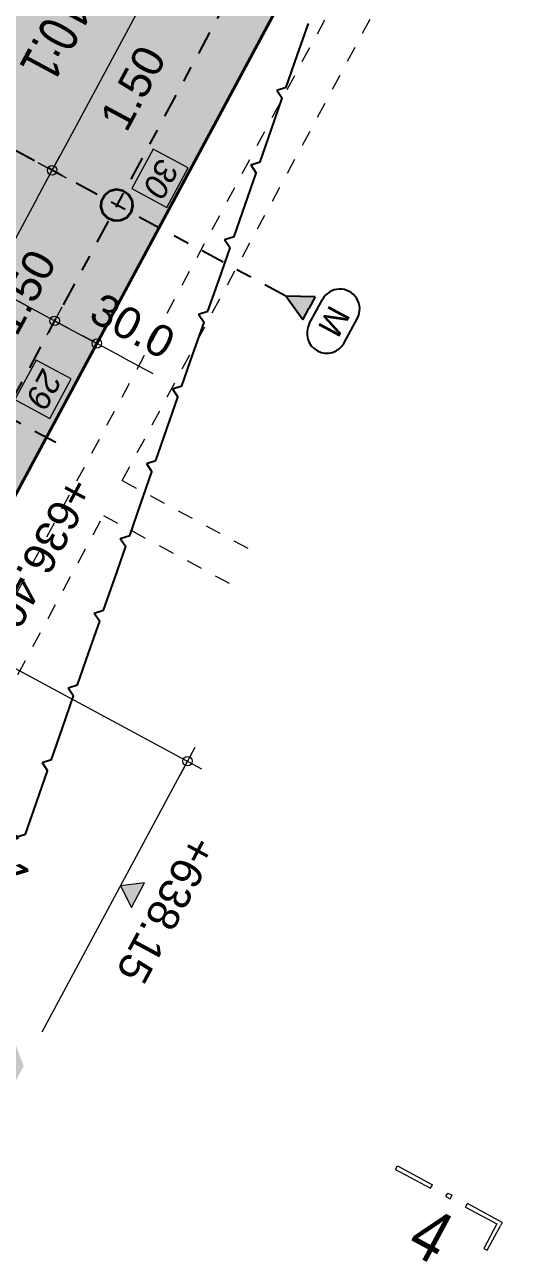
# Model space of a CAD drawing. Header units: metres. Extents: x 2711799 to 2711985, y 1236908 to 1237087.
# Drawn here: x 2711833.72 to 2711836.77, y 1236948.74 to 1236956.47 of the extents above; entities that cross this region are included whole.
import ezdxf

# ---------------------------------------------------------------- set-up
doc = ezdxf.new("R2010")
doc.units = ezdxf.units.M
doc.header["$PDMODE"] = 2
doc.header["$PDSIZE"] = -2
for name, pattern in [('ALL_S17', [0.0005, 0, -0.0005]), ('AUSGEZOGEN', [0]), ('PUNKT2_S9', [0.35, 0.15, -0.1, 0, -0.1])]:
    doc.linetypes.add(name, pattern=pattern)
for name, color, linetype, lineweight in [('XR$10$Bauteilachse', 7, 'PUNKT2_S9', 25), ('XR$10$Beton Ansicht', 7, 'AUSGEZOGEN', 35), ('XR$10$Betonierfugen', 7, 'AUSGEZOGEN', 25), ('XR$10$Fuellflaeche', 7, 'AUSGEZOGEN', 25), ('XR$10$STANDARD_1', 7, 'AUSGEZOGEN', 13), ('XR$10$Text Decke', 7, 'AUSGEZOGEN', 18), ('XR$10$Vermassung Aushub Ebenen', 7, 'AUSGEZOGEN', 25), ('XR$10$Vermassung Decke', 7, 'AUSGEZOGEN', 18), ('XR$10$Vermassung Schnitte', 7, 'AUSGEZOGEN', 18), ('XR$10$Wand Beton bewehrt', 7, 'AUSGEZOGEN', 50), ('XR$11$Decke', 7, 'AUSGEZOGEN', 35)]:
    doc.layers.add(name, color=color, linetype=linetype, lineweight=lineweight)
doc.styles.add('ARIAL', font='arial.ttf')
doc.dimstyles.new('DIMSTYLE_6', dxfattribs={"dimtxt": 0.2, "dimasz": 0.2, "dimexe": 0, "dimexo": 0, "dimgap": 0.1, "dimtad": 2, "dimrnd": 0.005, "dimzin": 4, "dimdsep": 46, "dimtxsty": 'ARIAL', "dimblk1": 'ALL_ML_KREIS', "dimblk2": 'ALL_ML_KREIS', "dimsah": 1, "dimcen": 0, "dimclrd": 7, "dimclre": 7, "dimclrt": 7, "dimadec": 0, "dimazin": 0, "dimtfac": 1, "dimtdec": 0, "dimtix": 1, "dimtmove": 2, "dimatfit": 3, "dimfxl": 0, "dimtzin": 0, "dimlwd": 0, "dimlwe": 18, "dimarcsym": 0})
doc.dimstyles.new('DIMSTYLE_7', dxfattribs={"dimtxt": 0.2, "dimasz": 0.2, "dimexe": 0, "dimexo": 0, "dimgap": 0.1, "dimtad": 2, "dimdec": 1, "dimlfac": 100, "dimrnd": 0.5, "dimzin": 4, "dimdsep": 46, "dimtxsty": 'ARIAL', "dimblk1": 'ALL_ML_KREIS', "dimblk2": 'ALL_ML_KREIS', "dimsah": 1, "dimcen": 0, "dimclrd": 7, "dimclre": 7, "dimclrt": 7, "dimadec": 0, "dimazin": 0, "dimtfac": 1, "dimtdec": 0, "dimtix": 1, "dimtmove": 2, "dimatfit": 3, "dimfxl": 0, "dimtvp": 1.2, "dimtzin": 0, "dimlwd": 0, "dimlwe": 18, "dimarcsym": 0})

# ---------------------------------------------------------------- blocks, each defined once
blk = doc.blocks.new('MUSTERELEMENT_27')
at = {"layer": 'XR$10$Betonierfugen', "color": 7, "linetype": 'AUSGEZOGEN', "lineweight": 25, "transparency": 33554687}
for p, q in [((105.1706, -51.3558), (104.9613, -51.389)), ((105.3799, -51.3226), (105.1706, -51.3558)), ((105.4247, -51.3661), (105.3799, -51.3226)), ((104.6782, -51.4339), (104.4689, -51.4671)), ((104.8875, -51.4007), (104.6782, -51.4339)), ((104.9322, -51.4442), (104.8875, -51.4007)), ((104.9322, -51.4442), (104.9613, -51.389)), ((104.1857, -51.512), (103.9764, -51.5452)), ((104.395, -51.4788), (104.1857, -51.512)), ((104.4398, -51.5223), (104.395, -51.4788)), ((104.4398, -51.5223), (104.4689, -51.4671)), ((103.6933, -51.5901), (103.484, -51.6233)), ((103.9026, -51.5569), (103.6933, -51.5901)), ((103.9473, -51.6004), (103.9026, -51.5569)), ((103.9473, -51.6004), (103.9764, -51.5452)), ((103.2008, -51.6682), (102.9915, -51.7014)), ((103.4101, -51.635), (103.2008, -51.6682)), ((103.4549, -51.6785), (103.4101, -51.635)), ((103.4549, -51.6785), (103.484, -51.6233)), ((102.7084, -51.7463), (102.4991, -51.7795)), ((102.9177, -51.7131), (102.7084, -51.7463)), ((102.9624, -51.7566), (102.9177, -51.7131)), ((102.9624, -51.7566), (102.9915, -51.7014)), ((102.2159, -51.8244), (102.0066, -51.8576)), ((102.4252, -51.7912), (102.2159, -51.8244)), ((102.47, -51.8347), (102.4252, -51.7912)), ((102.47, -51.8347), (102.4991, -51.7795)), ((101.7235, -51.9025), (101.5142, -51.9357)), ((101.9328, -51.8693), (101.7235, -51.9025)), ((101.9775, -51.9128), (101.9328, -51.8693)), ((101.9775, -51.9128), (102.0066, -51.8576)), ((101.231, -51.9806), (101.0217, -52.0137)), ((101.4403, -51.9474), (101.231, -51.9806)), ((101.4851, -51.9909), (101.4403, -51.9474)), ((101.4851, -51.9909), (101.5142, -51.9357)), ((100.7386, -52.0587), (100.5293, -52.0918)), ((100.9479, -52.0255), (100.7386, -52.0587)), ((100.9926, -52.069), (100.9479, -52.0255)), ((100.9926, -52.069), (101.0217, -52.0137)), ((100.2461, -52.1368), (100.0368, -52.1699)), ((100.4554, -52.1036), (100.2461, -52.1368)), ((100.5002, -52.1471), (100.4554, -52.1036)), ((100.5002, -52.1471), (100.5293, -52.0918))]:
    blk.add_line(p, q, dxfattribs=at)
blk = doc.blocks.new('ALL_ML_KREIS')
at = {"color": 0, "linetype": 'ByBlock', "lineweight": -2}
for p, q in [((0, -0.5), (0, 0.5)), ((-1, 0), (0.5, 0))]:
    blk.add_line(p, q, dxfattribs=at)
blk.add_circle((0, 0), 0.15, dxfattribs=at)
blk = doc.blocks.new('*D1535')
at = {"layer": 'DEFPOINTS', "color": 0, "transparency": 16777216}
for p in [(2711834.5999, 1236956.8714), (2711833.8896, 1236955.5502), (2711833.8896, 1236955.5502)]:
    blk.add_point(p, dxfattribs=at)
at = {"layer": 'XR$10$Vermassung Decke', "color": 7, "lineweight": 0, "transparency": 16777216}
blk.add_line((2711834.5052, 1236956.6952), (2711833.9843, 1236955.7264), dxfattribs=at)
at = {"layer": 'XR$10$Vermassung Decke', "color": 7, "lineweight": 0, "transparency": 16777216, "xscale": 0.2, "yscale": 0.2, "zscale": 0.2}
for p, rotation in [((2711834.5999, 1236956.8714), 61.73568339642876), ((2711833.8896, 1236955.5502), 241.7356833964287)]:
    blk.add_blockref('ALL_ML_KREIS', p, dxfattribs=dict(at, rotation=rotation))
at = {"layer": 'XR$10$Vermassung Decke', "color": 7, "lineweight": 18, "transparency": 16777216, "insert": (2711834.3998, 1236956.068), "char_height": 0.2, "width": 0.666667, "attachment_point": 5, "rotation": 61.73568, "style": 'ARIAL'}
blk.add_mtext('1.50', dxfattribs=at)
blk = doc.blocks.new('*D1536')
at = {"layer": 'DEFPOINTS', "color": 0, "transparency": 16777216}
for p in [(2711833.8896, 1236955.5502), (2711833.1792, 1236954.2291), (2711833.1792, 1236954.2291)]:
    blk.add_point(p, dxfattribs=at)
at = {"layer": 'XR$10$Vermassung Decke', "color": 7, "lineweight": 0, "transparency": 16777216}
blk.add_line((2711833.7948, 1236955.3741), (2711833.274, 1236954.4052), dxfattribs=at)
at = {"layer": 'XR$10$Vermassung Decke', "color": 7, "lineweight": 0, "transparency": 16777216, "xscale": 0.2, "yscale": 0.2, "zscale": 0.2}
for p, rotation in [((2711833.8896, 1236955.5502), 61.73568339642876), ((2711833.1792, 1236954.2291), 241.7356833964287)]:
    blk.add_blockref('ALL_ML_KREIS', p, dxfattribs=dict(at, rotation=rotation))
at = {"layer": 'XR$10$Vermassung Decke', "color": 7, "lineweight": 18, "transparency": 16777216, "insert": (2711833.7077, 1236954.7825), "char_height": 0.2, "width": 0.666667, "attachment_point": 5, "rotation": 61.73568, "style": 'ARIAL'}
blk.add_mtext('1.50', dxfattribs=at)
blk = doc.blocks.new('*D1539')
at = {"layer": 'DEFPOINTS', "color": 0, "transparency": 16777216}
for p in [(2711830.9295, 1236953.8776), (2711834.7433, 1236951.8272), (2711833.8261, 1236950.1213)]:
    blk.add_point(p, dxfattribs=at)
at = {"layer": 'XR$10$Vermassung Decke', "color": 7, "lineweight": 0, "transparency": 16777216}
blk.add_line((2711831.1057, 1236953.7829), (2711834.5671, 1236951.9219), dxfattribs=at)
at = {"layer": 'XR$10$Vermassung Decke', "color": 7, "lineweight": 18, "transparency": 16777216}
blk.add_line((2711833.8261, 1236950.1213), (2711834.7433, 1236951.8272), dxfattribs=at)
at = {"layer": 'XR$10$Vermassung Decke', "color": 7, "lineweight": 0, "transparency": 16777216, "xscale": 0.2, "yscale": 0.2, "zscale": 0.2}
for p, rotation in [((2711830.9295, 1236953.8776), 151.7356834027459), ((2711834.7433, 1236951.8272), 331.7356834027458)]:
    blk.add_blockref('ALL_ML_KREIS', p, dxfattribs=dict(at, rotation=rotation))
at = {"layer": 'XR$10$Vermassung Decke', "color": 7, "lineweight": 18, "transparency": 16777216, "insert": (2711832.9434, 1236953.026), "char_height": 0.2, "width": 0.666667, "attachment_point": 5, "rotation": 331.73568, "style": 'ARIAL'}
blk.add_mtext('4.33', dxfattribs=at)
blk = doc.blocks.new('*D1499')
at = {"layer": 'DEFPOINTS', "color": 0, "transparency": 16777216}
for p in [(2711832.5844, 1236955.3123), (2711833.9056, 1236954.602), (2711833.9056, 1236954.602)]:
    blk.add_point(p, dxfattribs=at)
at = {"layer": 'XR$10$Vermassung Decke', "color": 7, "lineweight": 0, "transparency": 16777216}
blk.add_line((2711832.7606, 1236955.2176), (2711833.7294, 1236954.6967), dxfattribs=at)
at = {"layer": 'XR$10$Vermassung Decke', "color": 7, "lineweight": 0, "transparency": 16777216, "xscale": 0.2, "yscale": 0.2, "zscale": 0.2}
for p, rotation in [((2711832.5844, 1236955.3123), 151.7356834027459), ((2711833.9056, 1236954.602), 331.7356834027458)]:
    blk.add_blockref('ALL_ML_KREIS', p, dxfattribs=dict(at, rotation=rotation))
at = {"layer": 'XR$10$Vermassung Decke', "color": 7, "lineweight": 18, "transparency": 16777216, "insert": (2711833.3522, 1236955.1304), "char_height": 0.2, "width": 0.666667, "attachment_point": 5, "rotation": 331.73568, "style": 'ARIAL'}
blk.add_mtext('1.50', dxfattribs=at)
blk = doc.blocks.new('*D1500')
at = {"layer": 'DEFPOINTS', "color": 0, "transparency": 16777216}
for p in [(2711833.9056, 1236954.602), (2711834.1714, 1236954.4591), (2711834.1714, 1236954.4591)]:
    blk.add_point(p, dxfattribs=at)
at = {"layer": 'XR$10$Vermassung Decke', "color": 7, "lineweight": 0, "transparency": 16777216}
for p, q in [((2711833.7294, 1236954.6967), (2711833.5533, 1236954.7914)), ((2711833.9056, 1236954.602), (2711834.1714, 1236954.4591)), ((2711834.3475, 1236954.3643), (2711834.5237, 1236954.2696))]:
    blk.add_line(p, q, dxfattribs=at)
at = {"layer": 'XR$10$Vermassung Decke', "color": 7, "lineweight": 0, "transparency": 16777216, "xscale": 0.2, "yscale": 0.2, "zscale": 0.2}
for p, rotation in [((2711833.9056, 1236954.602), 331.7356834027458), ((2711834.1714, 1236954.4591), 151.7356834027459)]:
    blk.add_blockref('ALL_ML_KREIS', p, dxfattribs=dict(at, rotation=rotation))
at = {"layer": 'XR$10$Vermassung Decke', "color": 7, "lineweight": 18, "transparency": 16777216, "insert": (2711834.397, 1236954.5689), "char_height": 0.2, "width": 0.666667, "attachment_point": 5, "rotation": 331.73568, "style": 'ARIAL'}
blk.add_mtext('30.0', dxfattribs=at)
blk = doc.blocks.new('COMPLEX_KOTENVERMASSUNG_4')
at = {"layer": 'XR$10$Vermassung Schnitte', "linetype": 'AUSGEZOGEN', "lineweight": 18, "transparency": 33554687}
blk.add_hatch(color=7, dxfattribs=at).paths.add_polyline_path([(105.4692, -50.5152), (105.2942, -50.5152), (105.3817, -50.6402)])
at = {"layer": 'XR$10$Vermassung Schnitte', "color": 7, "linetype": 'AUSGEZOGEN', "lineweight": 18, "transparency": 33554687}
for p, q in [((105.4692, -50.5152), (105.2942, -50.5152)), ((105.2942, -50.5152), (105.3817, -50.6402)), ((105.3817, -50.6402), (105.4692, -50.5152)), ((105.3817, -50.6402), (105.3817, -50.6402)), ((105.3817, -50.6402), (105.3817, -50.6402)), ((105.3817, -50.6402), (105.3817, -50.6402)), ((105.3817, -50.6402), (105.3817, -50.6402))]:
    blk.add_line(p, q, dxfattribs=at)
at = {"layer": 'XR$10$Vermassung Schnitte', "color": 7, "linetype": 'AUSGEZOGEN', "lineweight": 18, "transparency": 33554687, "char_height": 0.2, "attachment_point": 7, "style": 'ARIAL'}
for s, insert, width in [('\\W0.98;+638.15', (104.8785, -50.4152), 1.115675), ('\\W1.00;+636.40', (103.2557, -52.1652), 1.11716)]:
    blk.add_mtext(s, dxfattribs=dict(at, insert=insert, width=width))

msp = doc.modelspace()

# ---------------------------------------------------------------- hatches: boundary and pattern name
at = {"layer": 'XR$10$Fuellflaeche', "transparency": 33554687}
msp.add_hatch(color=1, dxfattribs=at).paths.add_polyline_path([(2711835.3633, 1236954.7579), (2711835.4695, 1236954.6077), (2711835.5472, 1236954.7522)])
at = {"layer": 'XR$10$Wand Beton bewehrt', "linetype": 'AUSGEZOGEN', "lineweight": 35, "transparency": 33554687}
msp.add_hatch(color=6, dxfattribs=at).paths.add_polyline_path([(2711834.3213, 1236955.2337), (2711834.3588, 1236955.2518), (2711834.3857, 1236955.2835), (2711834.3973, 1236955.3234), (2711834.3917, 1236955.3646), (2711834.3698, 1236955.4), (2711834.3355, 1236955.4234), (2711834.2946, 1236955.4308), (2711834.2542, 1236955.4209), (2711834.2213, 1236955.3955), (2711834.2016, 1236955.3589), (2711834.1985, 1236955.3174), (2711834.2125, 1236955.2783), (2711834.2413, 1236955.2482), (2711834.2798, 1236955.2325)])
at = {"layer": 'XR$11$Decke', "lineweight": 25, "transparency": 33554687}
msp.add_hatch(color=131, dxfattribs=at).paths.add_polyline_path([(2711837.7361, 1236961.0893), (2711834.1378, 1236959.8449), (2711829.6855, 1236951.5637), (2711833.2942, 1236949.1319), (2711833.7102, 1236949.9056), (2711832.9029, 1236952.0996)])

# ---------------------------------------------------------------- linework, layer by layer
at = {"layer": 'XR$10$Bauteilachse', "transparency": 33554687}
for p, q in [((2711836.5875, 1236959.5902, 640.05), (2711830.9666, 1236949.1355, 640.05)), ((2711833.9132, 1236953.8345, 640.05), (2711831.9402, 1236954.8952, 640.05))]:
    msp.add_line(p, q, dxfattribs=at)
at = {"layer": 'XR$10$Beton Ansicht', "transparency": 33554687}
for p, q in [((2711837.7361, 1236961.0893, 640.05), (2711832.9028, 1236952.0995, 640.05)), ((2711832.9028, 1236952.0995, 640.05), (2711837.7361, 1236961.0893, 640.05)), ((2711834.2542, 1236955.4209, 640.05), (2711834.2946, 1236955.4308, 640.05)), ((2711834.2946, 1236955.4308, 640.05), (2711834.3355, 1236955.4234, 640.05)), ((2711834.3355, 1236955.4234, 640.05), (2711834.3698, 1236955.4, 640.05)), ((2711834.1985, 1236955.3174, 640.05), (2711834.2016, 1236955.3589, 640.05)), ((2711834.2016, 1236955.3589, 640.05), (2711834.2213, 1236955.3955, 640.05)), ((2711834.2213, 1236955.3955, 640.05), (2711834.2542, 1236955.4209, 640.05)), ((2711834.3698, 1236955.4, 640.05), (2711834.3917, 1236955.3646, 640.05)), ((2711834.3917, 1236955.3646, 640.05), (2711834.3973, 1236955.3234, 640.05)), ((2711834.2125, 1236955.2783, 640.05), (2711834.1985, 1236955.3174, 640.05)), ((2711834.2413, 1236955.2482, 640.05), (2711834.2125, 1236955.2783, 640.05)), ((2711834.3857, 1236955.2835, 640.05), (2711834.3588, 1236955.2518, 640.05)), ((2711834.3973, 1236955.3234, 640.05), (2711834.3857, 1236955.2835, 640.05)), ((2711834.2798, 1236955.2325, 640.05), (2711834.2413, 1236955.2482, 640.05)), ((2711834.3213, 1236955.2337, 640.05), (2711834.2798, 1236955.2325, 640.05)), ((2711834.3588, 1236955.2518, 640.05), (2711834.3213, 1236955.2337, 640.05))]:
    msp.add_line(p, q, dxfattribs=at)
at = {"layer": 'XR$10$STANDARD_1', "color": 1, "linetype": 'ALL_S17', "lineweight": 18, "transparency": 33554687}
for p, q in [((2711832.7203, 1236951.1265, 640.05), (2711836.1772, 1236957.5563, 640.05)), ((2711834.3313, 1236953.5951, 640.05), (2711836.3974, 1236957.4379, 640.05)), ((2711834.3313, 1236953.5951, 640.05), (2711835.1504, 1236953.1547, 640.05)), ((2711832.8221, 1236950.7879, 640.05), (2711834.2129, 1236953.3749, 640.05)), ((2711834.2129, 1236953.3749, 640.05), (2711835.0321, 1236952.9345, 640.05))]:
    msp.add_line(p, q, dxfattribs=at)
at = {"layer": 'XR$10$STANDARD_1', "color": 7, "linetype": 'AUSGEZOGEN', "lineweight": 18, "transparency": 33554687, "elevation": 0}
for points in [[(2711834.5272, 1236955.6841), (2711834.3931, 1236955.4348), (2711834.6133, 1236955.3164), (2711834.7474, 1236955.5657), (2711834.5272, 1236955.6841)], [(2711833.7887, 1236954.3545), (2711833.6546, 1236954.1051), (2711833.8748, 1236953.9868), (2711834.0088, 1236954.2361), (2711833.7887, 1236954.3545)]]:
    msp.add_lwpolyline(points, dxfattribs=at)
at = {"layer": 'XR$10$Text Decke', "transparency": 33554687}
for p, q in [((2711836.0549, 1236949.2547, 640.05), (2711836.0667, 1236949.2767, 640.05)), ((2711836.0549, 1236949.2547, 640.05), (2711836.2751, 1236949.1363, 640.05)), ((2711836.0667, 1236949.2767, 640.05), (2711836.2869, 1236949.1583, 640.05)), ((2711836.2751, 1236949.1363, 640.05), (2711836.2869, 1236949.1583, 640.05)), ((2711836.3719, 1236949.0842, 640.05), (2711836.3838, 1236949.1062, 640.05)), ((2711836.3838, 1236949.1062, 640.05), (2711836.4102, 1236949.092, 640.05)), ((2711836.3984, 1236949.07, 640.05), (2711836.4102, 1236949.092, 640.05)), ((2711836.3719, 1236949.0842, 640.05), (2711836.3984, 1236949.07, 640.05)), ((2711836.4953, 1236949.0179, 640.05), (2711836.5071, 1236949.0399, 640.05)), ((2711836.4953, 1236949.0179, 640.05), (2711836.6934, 1236948.9113, 640.05)), ((2711836.7273, 1236948.9215, 640.05), (2711836.5071, 1236949.0399, 640.05)), ((2711836.6934, 1236948.9113, 640.05), (2711836.6106, 1236948.7572, 640.05)), ((2711836.6326, 1236948.7454, 640.05), (2711836.7154, 1236948.8995, 640.05)), ((2711836.7273, 1236948.9215, 640.05), (2711836.7154, 1236948.8995, 640.05)), ((2711836.6106, 1236948.7572, 640.05), (2711836.6326, 1236948.7454, 640.05))]:
    msp.add_line(p, q, dxfattribs=at)
at = {"layer": 'XR$10$Vermassung Aushub Ebenen', "color": 1, "linetype": 'PUNKT2_S9', "lineweight": 25, "transparency": 33554687}
msp.add_line((2711835.3633, 1236954.7579, 640.05), (2711832.6153, 1236956.2353, 640.05), dxfattribs=at)
at = {"layer": 'XR$10$Vermassung Aushub Ebenen', "color": 1, "lineweight": 25, "transparency": 33554687}
for p, q in [((2711835.4695, 1236954.6077, 640.05), (2711835.3633, 1236954.7579, 640.05)), ((2711835.5472, 1236954.7522, 640.05), (2711835.3633, 1236954.7579, 640.05)), ((2711835.5472, 1236954.7522, 640.05), (2711835.5083, 1236954.6799, 640.05)), ((2711835.4695, 1236954.6077, 640.05), (2711835.5083, 1236954.6799, 640.05))]:
    msp.add_line(p, q, dxfattribs=at)
at = {"layer": 'XR$10$Vermassung Aushub Ebenen', "color": 1, "linetype": 'AUSGEZOGEN', "lineweight": 25, "transparency": 33554687}
for p, q in [((2711835.5108, 1236954.5822, 640.05), (2711835.5935, 1236954.736, 640.05)), ((2711835.731, 1236954.4638, 640.05), (2711835.8136, 1236954.6176, 640.05))]:
    msp.add_line(p, q, dxfattribs=at)
for centre, start, end in [((2711835.7035, 1236954.6768, 640.05), 331.73568, 151.73568), ((2711835.6209, 1236954.523, 640.05), 151.73568, 331.73568)]:
    msp.add_arc(centre, 0.125, start, end, dxfattribs=at)

# ---------------------------------------------------------------- block references
at = {"layer": 'XR$10$Betonierfugen', "color": 7, "linetype": 'AUSGEZOGEN', "lineweight": 25, "transparency": 33554687, "rotation": 241.7356833995579}
msp.add_blockref('MUSTERELEMENT_27', (2711928.8263, 1237019.8797, 640.05), dxfattribs=at)
at = {"layer": 'XR$10$Vermassung Schnitte', "color": 7, "linetype": 'AUSGEZOGEN', "lineweight": 18, "transparency": 33554687, "rotation": 241.7356833995579}
msp.add_blockref('COMPLEX_KOTENVERMASSUNG_4', (2711928.8263, 1237019.8797, 640.05), dxfattribs=at)

# ---------------------------------------------------------------- texts
at = {"layer": 'XR$10$STANDARD_1', "color": 7, "linetype": 'AUSGEZOGEN', "lineweight": 18, "transparency": 33554687, "char_height": 0.15, "width": 0.30735, "attachment_point": 7, "rotation": 241.73568, "style": 'ARIAL'}
for s, insert in [('\\W0.99;\\fArial|i1|b0|c0|p0;30', (2711834.5638, 1236955.6361, 640.05)), ('\\W0.99;\\fArial|i1|b0|c0|p0;29', (2711833.8253, 1236954.3064, 640.05))]:
    msp.add_mtext(s, dxfattribs=dict(at, insert=insert))
at = {"layer": 'XR$10$Text Decke', "color": 7, "linetype": 'AUSGEZOGEN', "lineweight": 25, "transparency": 33554687, "char_height": 0.25, "attachment_point": 7, "style": 'ARIAL'}
for s, insert, width, rotation in [('\\W0.76;10:1', (2711833.9207, 1236956.6641, 640.05), 0.64141, 241.73568), ('\\W0.74;1:1', (2711833.4162, 1236951.3497, 640.05), 0.482461, 286.73568)]:
    msp.add_mtext(s, dxfattribs=dict(at, insert=insert, width=width, rotation=rotation))
at = {"layer": 'XR$10$Text Decke', "transparency": 33554687, "insert": (2711836.1113, 1236948.7472, 640.05), "char_height": 0.325, "width": 0.338799, "attachment_point": 7, "rotation": 331.73568, "style": 'ARIAL'}
msp.add_mtext('\\W0.81;4', dxfattribs=at)
at = {"layer": 'XR$10$Vermassung Aushub Ebenen', "color": 1, "linetype": 'AUSGEZOGEN', "lineweight": 25, "transparency": 33554687, "insert": (2711835.6419, 1236954.7099, 640.05), "char_height": 0.15, "width": 0.248681, "attachment_point": 7, "rotation": 241.73568, "style": 'ARIAL'}
msp.add_mtext('\\W0.99;M', dxfattribs=at)

# ---------------------------------------------------------------- dimensions: what is measured, and where the dimension line sits
at = {"layer": 'XR$10$Vermassung Decke', "color": 7, "lineweight": 18, "transparency": 33554687}
for base, p1, p2, angle, dimstyle, picture, middle in [((2711833.8896, 1236955.5502, 640.05), (2711834.5999, 1236956.8714, 640.05), (2711833.8896, 1236955.5502, 640.05), 241.73568, 'DIMSTYLE_6', '*D1535', (2711834.3998, 1236956.068, 640.05)), ((2711833.1792, 1236954.2291, 640.05), (2711833.8896, 1236955.5502, 640.05), (2711833.1792, 1236954.2291, 640.05), 241.73568, 'DIMSTYLE_6', '*D1536', (2711833.7077, 1236954.7825, 640.05)), ((2711833.9056, 1236954.602, 640.05), (2711832.5844, 1236955.3123, 640.05), (2711833.9056, 1236954.602, 640.05), 331.73568, 'DIMSTYLE_6', '*D1499', (2711833.3522, 1236955.1304, 640.05)), ((2711834.1714, 1236954.4591, 640.05), (2711833.9056, 1236954.602, 640.05), (2711834.1714, 1236954.4591, 640.05), 331.73568, 'DIMSTYLE_7', '*D1500', (2711834.397, 1236954.5689, 640.05)), ((2711834.7433, 1236951.8272, 640.05), (2711830.9295, 1236953.8776, 640.05), (2711833.8261, 1236950.1213, 640.05), 331.73568, 'DIMSTYLE_6', '*D1539', (2711832.9434, 1236953.026, 640.05))]:
    dim = msp.add_linear_dim(base=base, p1=p1, p2=p2, angle=angle, dimstyle=dimstyle, override={"dimpost": '<>', "dimclrd": 7, "dimclre": 7, "dimclrt": 7, "dimlwd": 0, "dimlwe": 18}, dxfattribs=at)
    dim.commit()
    dim.dimension.update_dxf_attribs({"geometry": picture, "text_midpoint": middle, "dimtype": 160})

doc.saveas('drawing.dxf')
